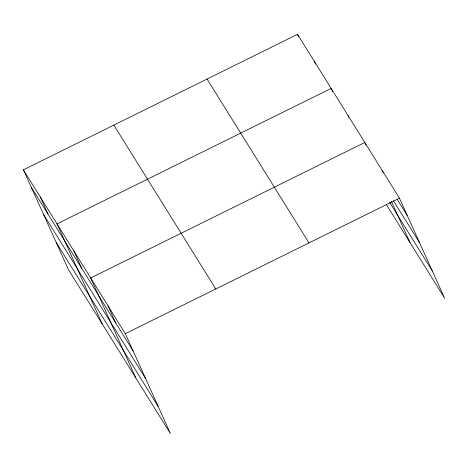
<?xml version="1.0" encoding="UTF-8"?>
<svg xmlns="http://www.w3.org/2000/svg" width="468" height="468" viewBox="0 0 468 468"><rect width="100%" height="100%" fill="white"/><g stroke="black" fill="none" stroke-linecap="round" stroke-linejoin="round"><path stroke-width="0.7" d="M23.4 169.814L125.33 333.672L170.475 433.66L68.544 269.802L23.4 169.814L297.525 34.34L399.456 198.198L444.6 298.186L386.246 204.376M125.33 333.672L399.456 198.198M397.256 199.409L407.265 215.502M393.401 200.696L419.585 242.787M389.598 202.281L432.28 270.902M207.067 79.045L308.991 242.904M113.859 125.108L215.789 288.967M31.216 187.124L133.14 350.977M43.536 214.408L145.46 378.267M56.224 242.518L158.155 406.376M382.128 170.34L383.327 173.002M365.999 145.15L364.8 142.483L90.675 277.963L135.819 377.951M391.423 201.456L409.945 242.471M347.981 115.45L348.882 117.445M332.666 91.74L331.163 88.411L57.037 223.891L102.182 323.879M314.344 61.372L315.543 64.04M297.525 34.34L298.73 37.001M108.003 305.815L115.812 323.125M73.856 250.924L81.666 268.228M40.219 196.852L48.034 214.157"/></g></svg>
